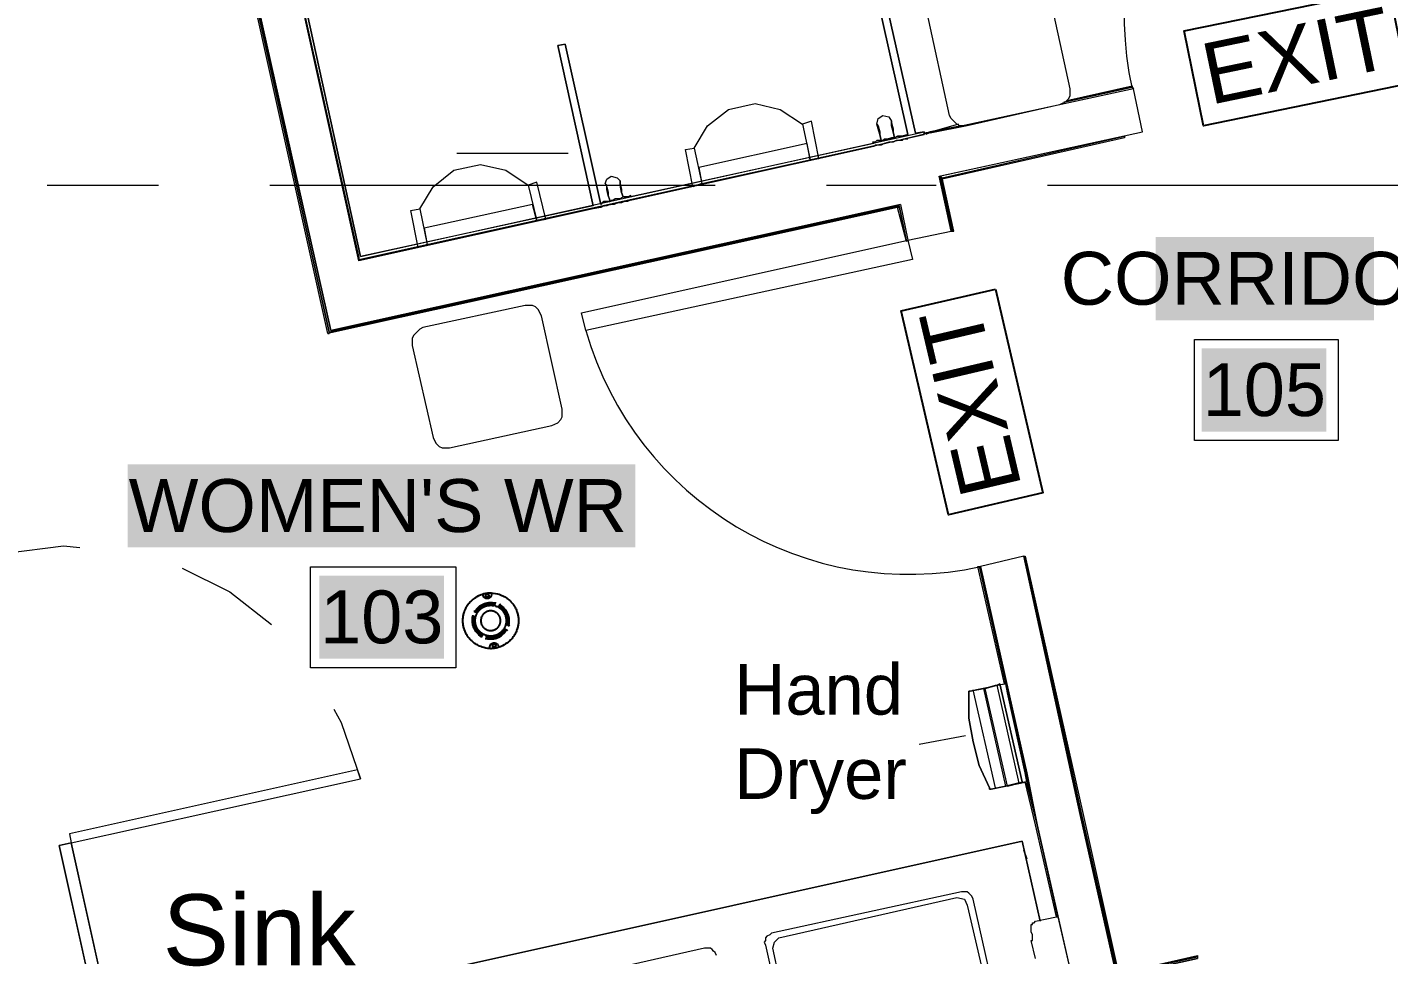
# Model space of a CAD drawing. Header units: inches. Extents: x 0.9 to 36.3, y 0.7 to 23.3.
# Drawn here: x 24.41 to 25.939, y 11.575 to 12.617 of the extents above; entities that cross this region are included whole.
import ezdxf

# ---------------------------------------------------------------- set-up
doc = ezdxf.new("R2010")
doc.units = ezdxf.units.IN
doc.linetypes.add('ACAD_ISO02W100', pattern=[15, 12, -3])
doc.linetypes.add('CENTER', pattern=[50.8, 31.75, -6.35, 6.35, -6.35])
for name, color, linetype, lineweight, true_color in [('Blocks', 7, 'Continuous', 5, 0x9a9c7f), ('Boarder for name', 7, 'Continuous', 5, 0x777777), ('Doors', 7, 'Continuous', 5, 0xf2db9c), ('PDF_Geometry', 7, 'Continuous', 9, 0x777777)]:
    doc.layers.add(name, color=color, linetype=linetype, lineweight=lineweight, true_color=true_color)
for name, color, linetype in [('EXIT', 10, 'Continuous'), ('PDF_Text', 7, 'Continuous'), ('Smoke Detector', 40, 'Continuous')]:
    doc.layers.add(name, color=color, linetype=linetype)
doc.layers.add('PDF_Solid Fills', color=7, linetype='Continuous', true_color=0xffffff)
doc.styles.add('PDF Arial', font='arial.ttf')
doc.styles.get("Standard").update_dxf_attribs({"font": 'arial.ttf'})

msp = doc.modelspace()

# ---------------------------------------------------------------- linework, layer by layer
at = {"layer": 'Blocks', "linetype": 'CENTER', "ltscale": 0.01}
msp.add_line((25.4116, 11.8118), (25.4634, 11.8214), dxfattribs=at)
at = {"layer": 'Blocks', "linetype": 'ByBlock'}
for points in [[(25.5556, 12.6628), (25.5806, 12.5478), (25.5806, 12.5445), (25.5806, 12.5395), (25.579, 12.5362), (25.5756, 12.5328), (25.5723, 12.5312), (25.569, 12.5295), (25.4656, 12.5062), (25.4606, 12.5062), (25.4573, 12.5062), (25.454, 12.5078), (25.4506, 12.5112), (25.4473, 12.5145), (25.4456, 12.5178), (25.4206, 12.6328)], [(25.159, 12.4812), (25.174, 12.5062), (25.1973, 12.5245), (25.2273, 12.5312), (25.2556, 12.5245), (25.2806, 12.5078)], [(24.8507, 12.4128), (24.8657, 12.4378), (24.889, 12.4562), (24.919, 12.4628), (24.9473, 12.4562), (24.9723, 12.4395)], [(25.4973, 11.7629), (25.4723, 11.8729)], [(25.509, 11.7645), (25.484, 11.8745)], [(25.5106, 11.7645), (25.4856, 11.8745)], [(25.5084, 11.8794), (25.5106, 11.8695), (25.509, 11.8795), (25.5323, 11.7695), (25.5223, 11.7679), (25.509, 11.7645), (25.4923, 11.7612), (25.5323, 11.7695), (25.5306, 11.7795)], [(25.524, 11.7679), (25.499, 11.8779)], [(25.504, 11.4962), (25.4723, 11.6379), (25.4706, 11.6412), (25.469, 11.6429), (25.4673, 11.6445), (25.4656, 11.6462), (25.4623, 11.6462), (25.459, 11.6462), (25.2456, 11.5995), (25.244, 11.5979), (25.2406, 11.5962), (25.239, 11.5945), (25.239, 11.5912), (25.2373, 11.5895), (25.239, 11.5862), (25.2706, 11.4445)], [(25.184, 11.5745), (25.1823, 11.5779), (25.1806, 11.5795), (25.179, 11.5812), (25.1773, 11.5829), (25.174, 11.5829), (25.1706, 11.5829), (24.9573, 11.5345)]]:
    msp.add_lwpolyline(points, dxfattribs=at)
for points in [[(25.299, 12.4695), (25.2906, 12.5112), (25.2806, 12.5078), (25.289, 12.4678)], [(25.1573, 12.4378), (25.149, 12.4795), (25.159, 12.4812), (25.1673, 12.4412)], [(25.289, 12.4678), (25.2856, 12.4862), (25.164, 12.4595), (25.1673, 12.4412)], [(24.9823, 12.3995), (24.9773, 12.4178), (24.8557, 12.3912), (24.859, 12.3728)], [(24.849, 12.3695), (24.8407, 12.4112), (24.8507, 12.4128), (24.859, 12.3728)], [(24.999, 12.1695), (25.0023, 12.1712), (25.0056, 12.1728), (25.009, 12.1762), (25.0106, 12.1795), (25.0106, 12.1845), (25.0106, 12.1878), (24.9873, 12.2928), (24.9856, 12.2962), (24.984, 12.2995), (24.9807, 12.3028), (24.9773, 12.3045), (24.9723, 12.3045), (24.969, 12.3045), (24.854, 12.2795), (24.8507, 12.2778), (24.8473, 12.2745), (24.844, 12.2712), (24.8423, 12.2678), (24.8423, 12.2645), (24.8423, 12.2595), (24.8657, 12.1562), (24.8673, 12.1528), (24.869, 12.1495), (24.8723, 12.1462), (24.8757, 12.1445), (24.8807, 12.1445), (24.884, 12.1445)], [(25.469, 11.8712), (25.4673, 11.8712), (25.4673, 11.8695), (25.4673, 11.8412), (25.4723, 11.8145), (25.479, 11.7879), (25.4906, 11.7629), (25.4906, 11.7612), (25.4923, 11.7612), (25.4906, 11.7612), (25.4906, 11.7629), (25.479, 11.7879), (25.4723, 11.8145), (25.4673, 11.8412), (25.4673, 11.8695), (25.4673, 11.8712)], [(25.484, 11.8745), (25.4973, 11.8779), (25.509, 11.8795), (25.469, 11.8712)], [(25.499, 11.8779), (25.4856, 11.8745), (25.499, 11.8779), (25.5023, 11.8795)], [(25.5023, 11.8795), (25.5273, 11.7695)], [(25.524, 11.7679), (25.5273, 11.7695), (25.524, 11.7679), (25.5106, 11.7645)], [(25.4956, 11.5012), (25.494, 11.4929), (25.4873, 11.4879), (25.289, 11.4445), (25.2806, 11.4462), (25.2756, 11.4512), (25.2473, 11.5829), (25.249, 11.5895), (25.254, 11.5945), (25.454, 11.6395), (25.4623, 11.6379), (25.4656, 11.6312)]]:
    msp.add_lwpolyline(points, close=True, dxfattribs=at)
at = {"layer": 'Boarder for name', "linetype": 'ByBlock'}
for points in [[(25.7206, 12.2662), (25.8823, 12.2662), (25.8823, 12.1528), (25.7206, 12.1528)], [(24.7278, 12.011), (24.8911, 12.011), (24.8911, 11.8977), (24.7278, 11.8977)]]:
    msp.add_lwpolyline(points, close=True, dxfattribs=at)
at = {"layer": 'Doors', "linetype": 'ByBlock'}
msp.add_lwpolyline([(25.404, 12.3562), (25.0373, 12.2762), (25.0323, 12.2962), (25.399, 12.3778)], close=True, dxfattribs=at)
for points in [[(24.3857, 12.0262), (24.4507, 12.0345), (24.469, 12.0328)], [(24.584, 12.0095), (24.6373, 11.9828), (24.684, 11.9462)], [(24.754, 11.8512), (24.7623, 11.8362), (24.784, 11.7729), (24.7807, 11.7829), (24.4573, 11.7112), (24.459, 11.7012), (24.784, 11.7729)]]:
    msp.add_lwpolyline(points, dxfattribs=at)
for centre, start, end in [((26.0191, 12.6284), 105.9277, 192.335), ((25.4, 12.3797), 195.9277, 282.335)]:
    msp.add_arc(centre, 0.3772, start, end, dxfattribs=at)
at = {"layer": 'EXIT', "linetype": 'ByBlock', "ltscale": 0.001}
for points in [[(25.9609, 12.5534), (25.7309, 12.5062), (25.7092, 12.6127), (25.9392, 12.6599)], [(25.4971, 12.3227), (25.5503, 12.094), (25.4445, 12.0695), (25.3912, 12.2982)]]:
    msp.add_lwpolyline(points, close=True, dxfattribs=at)
at = {"layer": 'PDF_Geometry', "linetype": 'ByBlock'}
for points in [[(24.5173, 13.3178), (24.7507, 12.2762), (24.7973, 12.2862), (25.3906, 12.4178), (25.399, 12.3778), (25.4473, 12.3878), (25.434, 12.4495), (25.6623, 12.4995), (25.6523, 12.5478), (25.4223, 12.4978), (25.374, 12.4862), (24.7823, 12.3545), (24.4307, 13.9394), (24.4623, 13.9478), (24.4423, 14.0378), (24.3507, 14.0178), (24.3707, 13.9261), (24.3823, 13.9294), (24.3823, 13.9278)], [(24.584, 13.4445), (24.5423, 13.4361), (24.7007, 12.7245), (24.7823, 12.3578), (24.7823, 12.3562), (25.4173, 12.4962), (25.4173, 12.4995), (25.4173, 12.4978)], [(25.389, 12.4162), (24.749, 12.2745), (24.749, 12.2728), (24.7473, 12.2728), (24.5157, 13.3178), (24.4557, 13.3045), (24.5273, 13.3211), (24.5257, 13.3328), (24.4523, 13.3178), (24.4557, 13.3045), (24.4523, 13.3178), (24.5007, 13.3278), (24.5007, 13.3295), (24.509, 13.3311), (24.5073, 13.3445), (24.509, 13.3445), (24.5107, 13.3311), (24.524, 13.3345)], [(25.3906, 12.4178), (24.7507, 12.2762), (24.5173, 13.3178), (24.749, 12.2745), (24.5173, 13.3178)], [(24.704, 12.7245), (24.784, 12.3595), (24.704, 12.7245), (24.7007, 12.7245)], [(25.5773, 12.5345), (25.6506, 12.5512), (25.6506, 12.5495), (25.6523, 12.5478), (25.569, 12.5295)], [(25.364, 12.5078), (25.3656, 12.5145), (25.3706, 12.5178), (25.3773, 12.5162), (25.3806, 12.5112), (25.3806, 12.5095), (25.3823, 12.5028), (25.3823, 12.4995), (25.384, 12.4928), (25.3823, 12.4995), (25.3806, 12.5062), (25.3806, 12.5112)], [(25.0456, 12.4162), (24.784, 12.3595), (25.4173, 12.4995), (25.4073, 12.4978)], [(25.399, 12.4962), (25.3923, 12.4945)], [(25.3923, 12.4945), (25.3923, 12.4945)], [(25.3923, 12.4945), (25.3923, 12.4945)], [(25.399, 12.4928), (25.4073, 12.4945)], [(25.399, 12.4928), (25.399, 12.4928)], [(25.4073, 12.4945), (25.4073, 12.4945)], [(25.4556, 12.5078), (25.4256, 12.4995), (25.4173, 12.4978), (25.424, 12.4995), (25.459, 12.5062), (25.424, 12.4995)], [(25.4656, 12.5062), (25.424, 12.4978), (25.424, 12.4995), (25.419, 12.4978)], [(25.4223, 12.4978), (25.419, 12.4962)], [(25.4473, 12.3878), (25.449, 12.3878), (25.4506, 12.3878), (25.4373, 12.4478), (25.6423, 12.4945), (25.6423, 12.4928), (25.4373, 12.4462), (25.4373, 12.4478), (25.6423, 12.4945), (25.4356, 12.4495), (25.4373, 12.4478)], [(25.399, 12.4912), (25.394, 12.4912), (25.3923, 12.4895), (25.389, 12.4895), (25.3856, 12.4895), (25.3823, 12.4878), (25.3773, 12.4878), (25.3723, 12.4862), (25.369, 12.4845), (25.3656, 12.4845), (25.3623, 12.4845), (25.3606, 12.4828), (25.089, 12.4228), (25.0873, 12.4228), (25.084, 12.4212), (25.0806, 12.4212), (25.0773, 12.4195), (25.0723, 12.4195), (25.069, 12.4178), (25.064, 12.4178), (25.0606, 12.4162), (25.059, 12.4162), (25.0573, 12.4162), (25.054, 12.4145), (25.0456, 12.4128), (24.7823, 12.3545)], [(25.3606, 12.4862), (25.0873, 12.4262)], [(25.3673, 12.4895), (25.364, 12.4895), (25.3623, 12.4878), (25.3606, 12.4878), (25.359, 12.4878), (25.3606, 12.4878), (25.3623, 12.4878), (25.364, 12.4895), (25.3673, 12.4895), (25.369, 12.4895)], [(25.394, 12.4912), (25.394, 12.4912)], [(25.394, 12.4912), (25.394, 12.4912)], [(24.8923, 12.4753), (25.0173, 12.4753)], [(25.059, 12.4412), (25.0606, 12.4462), (25.0656, 12.4495), (25.0723, 12.4478), (25.0756, 12.4445), (25.0756, 12.4412), (25.0773, 12.4345), (25.0773, 12.4312), (25.079, 12.4262), (25.0773, 12.4312), (25.0756, 12.4395), (25.0756, 12.4428), (25.0756, 12.4445)], [(25.4356, 12.4495), (25.449, 12.3878), (25.4356, 12.4495)], [(24.4323, 12.4395), (24.5573, 12.4395)], [(24.6823, 12.4395), (25.1823, 12.4395)], [(25.3073, 12.4395), (25.4306, 12.4395)], [(25.5556, 12.4395), (26.0556, 12.4395)], [(25.0556, 12.4195), (25.054, 12.4178)], [(25.064, 12.4212), (25.059, 12.4212), (25.0573, 12.4212), (25.0556, 12.4195), (25.0573, 12.4212), (25.059, 12.4212), (25.064, 12.4212), (25.064, 12.4228), (25.064, 12.4212), (25.059, 12.4212), (25.0573, 12.4212), (25.0556, 12.4195), (25.0573, 12.4212), (25.059, 12.4212), (25.064, 12.4212), (25.0673, 12.4228), (25.0706, 12.4245), (25.074, 12.4245), (25.0756, 12.4245), (25.0773, 12.4245)], [(25.0556, 12.4195), (25.0556, 12.4195)], [(25.0556, 12.4195), (25.0556, 12.4195)], [(25.0656, 12.4228), (25.0673, 12.4228), (25.069, 12.4228), (25.0706, 12.4245), (25.0756, 12.4245), (25.079, 12.4262), (25.084, 12.4262), (25.0856, 12.4262), (25.0873, 12.4278), (25.0856, 12.4262), (25.084, 12.4262), (25.079, 12.4262)], [(25.399, 12.3778), (25.3973, 12.3762), (25.3873, 12.4145), (25.389, 12.4145), (25.389, 12.4162), (25.3973, 12.3762)], [(25.389, 12.4162), (25.3973, 12.3762), (25.389, 12.4162)], [(25.3973, 12.3762), (25.3973, 12.3762)], [(25.6506, 11.4745), (25.5923, 11.7329), (25.529, 12.0228), (25.5306, 12.0228), (25.594, 11.7329), (25.5306, 12.0228), (25.5956, 11.7329), (25.6356, 11.5545), (25.724, 11.5745), (25.724, 11.5729), (25.724, 11.5712), (25.634, 11.5512), (25.724, 11.5712)], [(25.5306, 12.0228), (25.5306, 12.0228)], [(25.5073, 11.8795), (25.4773, 12.0112), (25.479, 12.0112), (25.5084, 11.8795)], [(25.479, 12.0112), (25.4806, 12.0112), (25.5123, 11.8695), (25.5323, 11.7795), (25.544, 11.7212), (25.5306, 11.7795), (25.5323, 11.7795), (25.5306, 11.7795), (25.5323, 11.7795), (25.5306, 11.7795), (25.5106, 11.8695)], [(25.5656, 11.6179), (25.5423, 11.7212), (25.5306, 11.7695)], [(25.5606, 11.6479), (25.544, 11.7212), (25.5673, 11.6179), (25.544, 11.7212), (25.5323, 11.7679)], [(25.6323, 11.5529), (25.724, 11.5729), (25.634, 11.5529), (25.594, 11.7329), (25.6523, 11.4745), (25.634, 11.5512)], [(24.284, 11.2529), (24.5323, 11.3079), (24.284, 11.2529), (24.5323, 11.3095), (24.4457, 11.6979), (24.459, 11.7012), (24.5457, 11.3112), (24.589, 11.3195), (24.5457, 11.3112), (24.589, 11.3212)], [(24.564, 11.2295), (24.459, 11.7012), (24.4457, 11.6979), (24.5507, 11.2262), (24.564, 11.2295), (24.5507, 11.2262)], [(25.5323, 11.6829), (25.529, 11.6929), (25.5323, 11.6829)], [(25.5423, 11.5712), (25.5373, 11.5912), (25.539, 11.5912), (25.539, 11.5945), (25.539, 11.5979), (25.5373, 11.6012), (25.5373, 11.6062), (25.5373, 11.6079), (25.5373, 11.6095), (25.539, 11.6095), (25.539, 11.6112), (25.5406, 11.6112), (25.5423, 11.6129), (25.5656, 11.6179), (25.5673, 11.6179), (25.5806, 11.5595)]]:
    msp.add_lwpolyline(points, dxfattribs=at)
for points in [[(25.4073, 12.4978), (25.3673, 12.6762), (25.359, 12.6745), (25.399, 12.4962), (25.359, 12.6745), (25.3673, 12.6762)], [(25.054, 12.4178), (25.014, 12.5978), (25.0056, 12.5962), (25.0456, 12.4162), (25.0056, 12.5962), (25.014, 12.5978)], [(25.574, 12.5328), (25.6506, 12.5495)], [(25.369, 12.4895), (25.3673, 12.4962), (25.3656, 12.5028), (25.364, 12.5078), (25.3656, 12.5062), (25.3673, 12.4995), (25.3673, 12.4962)], [(25.384, 12.4928), (25.3873, 12.4945), (25.3906, 12.4945), (25.3923, 12.4945), (25.3906, 12.4945), (25.3873, 12.4945)], [(25.3606, 12.4862), (25.359, 12.4878)], [(24.9923, 12.4012), (24.9823, 12.4428), (24.9723, 12.4395), (24.9823, 12.3995)], [(25.064, 12.4228), (25.0623, 12.4278), (25.0606, 12.4345), (25.0606, 12.4395), (25.059, 12.4412), (25.0606, 12.4378), (25.0623, 12.4312), (25.0623, 12.4278)], [(25.079, 12.4262), (25.084, 12.4262), (25.0856, 12.4262), (25.0873, 12.4278), (25.0856, 12.4262), (25.084, 12.4262)], [(25.0873, 12.4278), (25.089, 12.4262)], [(24.7473, 12.2728), (24.749, 12.2728), (24.749, 12.2745), (25.389, 12.4162), (25.389, 12.4145), (25.3873, 12.4145)], [(25.5923, 11.7329), (25.529, 12.0228), (25.4806, 12.0112), (25.544, 11.7212), (25.604, 11.4579), (25.6523, 11.4679)], [(25.5106, 11.8695), (25.5123, 11.8695), (25.5106, 11.8695), (25.5123, 11.8695)], [(24.589, 11.3195), (24.5523, 11.4862), (25.5273, 11.7029), (24.5523, 11.4862)], [(25.5273, 11.7029), (25.5473, 11.6129)]]:
    msp.add_lwpolyline(points, close=True, dxfattribs=at)
msp.add_lwpolyline([(25.384, 12.4928), (25.3873, 12.4945), (25.3906, 12.4945), (25.3923, 12.4945), (25.3906, 12.4945), (25.3873, 12.4945), (25.384, 12.4928), (25.3806, 12.4928), (25.3756, 12.4912), (25.374, 12.4912), (25.3723, 12.4912), (25.3706, 12.4895), (25.369, 12.4895, 0.010637), (25.3756, 12.4912), (25.379, 12.4912), (25.3806, 12.4928), (25.3823, 12.4928)], format="xyb", dxfattribs=at)
at = {"layer": 'PDF_Solid Fills', "linetype": 'ByBlock', "transparency": 33554559}
for points in [[(25.6773, 12.2878), (25.9223, 12.2878), (25.6773, 12.3812), (25.9223, 12.3812)], [(25.729, 12.1628), (25.8689, 12.1628), (25.729, 12.2562), (25.8689, 12.2562)], [(24.5228, 12.0327), (25.0928, 12.0327), (24.5228, 12.126), (25.0928, 12.126)], [(24.7378, 11.9077), (24.8778, 11.9077), (24.7378, 12.001), (24.8778, 12.001)]]:
    msp.add_solid(points, dxfattribs=at)
at = {"layer": 'Smoke Detector', "linetype": 'ByBlock'}
for points in [[(24.9302, 11.9191), (24.9273, 11.9194), (24.9249, 11.9198), (24.9228, 11.9203), (24.9209, 11.9208), (24.9193, 11.9214), (24.9178, 11.922), (24.9165, 11.9226), (24.9154, 11.9232), (24.9143, 11.9238), (24.9133, 11.9244), (24.9123, 11.925), (24.9114, 11.9257), (24.9106, 11.9263), (24.9098, 11.927), (24.909, 11.9277), (24.9083, 11.9284), (24.9076, 11.9291), (24.9069, 11.9299), (24.9062, 11.9307), (24.9056, 11.9315), (24.905, 11.9323), (24.9044, 11.9331), (24.9038, 11.934), (24.9033, 11.9348), (24.9028, 11.9357), (24.9023, 11.9366), (24.9019, 11.9376), (24.9015, 11.9385), (24.9011, 11.9395), (24.9008, 11.9404), (24.9005, 11.9414), (24.9002, 11.9424), (24.8999, 11.9434), (24.8997, 11.9444), (24.8995, 11.9454), (24.8994, 11.9464), (24.8993, 11.9474), (24.8992, 11.9484), (24.8991, 11.9494), (24.8991, 11.9504), (24.8991, 11.9515), (24.8992, 11.9525), (24.8993, 11.9535), (24.8994, 11.9545), (24.8995, 11.9555), (24.8997, 11.9565), (24.8999, 11.9575), (24.9002, 11.9585), (24.9005, 11.9595), (24.9008, 11.9605), (24.9011, 11.9614), (24.9015, 11.9624), (24.9019, 11.9633), (24.9023, 11.9642), (24.9028, 11.9652), (24.9033, 11.9661), (24.9038, 11.9669), (24.9044, 11.9678), (24.905, 11.9686), (24.9056, 11.9695), (24.9063, 11.9703), (24.9071, 11.9712), (24.9079, 11.9721), (24.9088, 11.9729), (24.9098, 11.9738), (24.9109, 11.9747), (24.9121, 11.9757), (24.9136, 11.9766), (24.9153, 11.9776), (24.9172, 11.9786), (24.9195, 11.9797), (24.9222, 11.9808)], [(24.9303, 11.9819), (24.9332, 11.9815), (24.9357, 11.9811), (24.9379, 11.9806), (24.9398, 11.9801), (24.9414, 11.9795), (24.9428, 11.9789), (24.9441, 11.9783), (24.9453, 11.9777), (24.9464, 11.9771), (24.9474, 11.9765), (24.9484, 11.9759), (24.9492, 11.9752), (24.9501, 11.9746), (24.9509, 11.9739), (24.9517, 11.9732), (24.9524, 11.9725), (24.9531, 11.9718), (24.9538, 11.971), (24.9545, 11.9702), (24.9551, 11.9694), (24.9557, 11.9686), (24.9563, 11.9678), (24.9568, 11.9669), (24.9574, 11.9661), (24.9579, 11.9652), (24.9583, 11.9642), (24.9588, 11.9633), (24.9592, 11.9624), (24.9595, 11.9614), (24.9599, 11.9605), (24.9602, 11.9595), (24.9605, 11.9585), (24.9607, 11.9575), (24.9609, 11.9565), (24.9611, 11.9555), (24.9613, 11.9545), (24.9614, 11.9535), (24.9615, 11.9525), (24.9615, 11.9515), (24.9615, 11.9504), (24.9615, 11.9494), (24.9615, 11.9484), (24.9614, 11.9474), (24.9613, 11.9464), (24.9611, 11.9454), (24.9609, 11.9444), (24.9607, 11.9434), (24.9605, 11.9424), (24.9602, 11.9414), (24.9599, 11.9404), (24.9595, 11.9395), (24.9592, 11.9385), (24.9588, 11.9376), (24.9583, 11.9366), (24.9579, 11.9357), (24.9574, 11.9348), (24.9568, 11.934), (24.9563, 11.9331), (24.9557, 11.9322), (24.955, 11.9314), (24.9543, 11.9305), (24.9536, 11.9297), (24.9527, 11.9288), (24.9519, 11.928), (24.9509, 11.9271), (24.9498, 11.9262), (24.9486, 11.9252), (24.9471, 11.9243), (24.9455, 11.9233), (24.9435, 11.9223), (24.9412, 11.9213), (24.9386, 11.9202)], [(24.9115, 11.9613), (24.9118, 11.9611), (24.912, 11.961), (24.9122, 11.9609), (24.9123, 11.9608), (24.9125, 11.9607), (24.9127, 11.9606), (24.9129, 11.9605), (24.9132, 11.9604)], [(24.9123, 11.9608), (24.9135, 11.9623), (24.9146, 11.9636), (24.9156, 11.9647), (24.9165, 11.9656), (24.9174, 11.9663), (24.9182, 11.967), (24.919, 11.9675), (24.9197, 11.968), (24.9204, 11.9684), (24.9211, 11.9688), (24.9218, 11.9691), (24.9225, 11.9694), (24.9232, 11.9697), (24.9239, 11.9699), (24.9247, 11.9701), (24.9255, 11.9703), (24.9263, 11.9705), (24.9272, 11.9707), (24.9282, 11.9708), (24.9294, 11.9709), (24.9307, 11.9709), (24.9321, 11.9709), (24.9338, 11.9707), (24.9357, 11.9705)], [(24.9391, 11.9657), (24.9404, 11.9647), (24.9415, 11.9638), (24.9424, 11.9629), (24.9431, 11.9621), (24.9438, 11.9614), (24.9443, 11.9607), (24.9448, 11.9601), (24.9452, 11.9594), (24.9455, 11.9588), (24.9458, 11.9583), (24.9461, 11.9577), (24.9464, 11.9571), (24.9466, 11.9566), (24.9468, 11.956), (24.947, 11.9555), (24.9471, 11.9549), (24.9473, 11.9544), (24.9474, 11.9538), (24.9475, 11.9533), (24.9476, 11.9527), (24.9476, 11.9522), (24.9477, 11.9516), (24.9477, 11.951), (24.9477, 11.9504), (24.9477, 11.9499), (24.9477, 11.9493), (24.9476, 11.9487), (24.9476, 11.9482), (24.9475, 11.9476), (24.9474, 11.9471), (24.9473, 11.9465), (24.9471, 11.9459), (24.947, 11.9454), (24.9468, 11.9449), (24.9466, 11.9443), (24.9464, 11.9438), (24.9462, 11.9433), (24.9459, 11.9428), (24.9457, 11.9423), (24.9454, 11.9418), (24.9451, 11.9413), (24.9448, 11.9408), (24.9445, 11.9403), (24.9441, 11.9399), (24.9438, 11.9394), (24.9434, 11.939), (24.943, 11.9386), (24.9426, 11.9382), (24.9422, 11.9378), (24.9418, 11.9374), (24.9414, 11.937), (24.9409, 11.9367), (24.9405, 11.9363), (24.94, 11.936), (24.9395, 11.9357), (24.939, 11.9354), (24.9385, 11.9351), (24.938, 11.9349), (24.9375, 11.9346), (24.937, 11.9344), (24.9365, 11.9342), (24.9359, 11.934), (24.9354, 11.9338), (24.9348, 11.9337), (24.9343, 11.9335), (24.9337, 11.9334), (24.9332, 11.9333), (24.9326, 11.9332), (24.932, 11.9331), (24.9315, 11.9331), (24.9309, 11.9331), (24.9303, 11.9331), (24.9298, 11.9331), (24.9292, 11.9331), (24.9286, 11.9331), (24.9281, 11.9332), (24.9275, 11.9333), (24.9269, 11.9334), (24.9264, 11.9335), (24.9258, 11.9337), (24.9253, 11.9338), (24.9247, 11.934), (24.9242, 11.9342), (24.9237, 11.9344), (24.9232, 11.9346), (24.9226, 11.9349), (24.9221, 11.9351), (24.9216, 11.9354), (24.9212, 11.9357), (24.9207, 11.936), (24.9202, 11.9363), (24.9197, 11.9367), (24.9193, 11.937), (24.9189, 11.9374), (24.9184, 11.9378), (24.918, 11.9382), (24.9176, 11.9386), (24.9173, 11.939), (24.9169, 11.9394), (24.9165, 11.9399), (24.9162, 11.9403), (24.9159, 11.9408), (24.9156, 11.9413), (24.9153, 11.9418), (24.915, 11.9423), (24.9147, 11.9428), (24.9145, 11.9433), (24.9143, 11.9438), (24.9141, 11.9443), (24.9139, 11.9449), (24.9137, 11.9454), (24.9135, 11.9459), (24.9134, 11.9465), (24.9133, 11.9471), (24.9132, 11.9476), (24.9131, 11.9482), (24.913, 11.9487), (24.913, 11.9493), (24.913, 11.9499), (24.9129, 11.9504), (24.913, 11.951), (24.913, 11.9516), (24.913, 11.9522), (24.9131, 11.9527), (24.9132, 11.9533), (24.9133, 11.9538), (24.9134, 11.9544), (24.9135, 11.9549), (24.9137, 11.9555), (24.9139, 11.956), (24.9141, 11.9566), (24.9143, 11.9571), (24.9145, 11.9576), (24.9147, 11.9581), (24.915, 11.9586), (24.9153, 11.9591), (24.9156, 11.9596), (24.9159, 11.9601), (24.9162, 11.9606), (24.9165, 11.961), (24.9169, 11.9615), (24.9173, 11.9619), (24.9176, 11.9623), (24.918, 11.9627), (24.9184, 11.9631), (24.9189, 11.9635), (24.9193, 11.9639), (24.9197, 11.9642), (24.9202, 11.9646), (24.9207, 11.9649), (24.9212, 11.9652), (24.9216, 11.9655), (24.9221, 11.9658), (24.9226, 11.966), (24.9232, 11.9663), (24.9237, 11.9665), (24.9242, 11.9667), (24.9247, 11.9669), (24.9253, 11.9671), (24.9258, 11.9672), (24.9264, 11.9674), (24.9269, 11.9675), (24.9275, 11.9676), (24.9281, 11.9677), (24.9287, 11.9677), (24.9294, 11.9678), (24.93, 11.9678), (24.9307, 11.9678), (24.9314, 11.9678), (24.9322, 11.9677), (24.9329, 11.9677), (24.9335, 11.9677), (24.9341, 11.9677), (24.9346, 11.9679), (24.9349, 11.968), (24.9351, 11.9683)], [(24.9151, 11.9592), (24.9148, 11.9594), (24.9146, 11.9596), (24.9143, 11.9597), (24.9141, 11.9599), (24.914, 11.9601), (24.9139, 11.9603), (24.9139, 11.9606), (24.914, 11.9609), (24.9141, 11.9612), (24.9143, 11.9616), (24.9146, 11.962), (24.9149, 11.9624), (24.9152, 11.9629), (24.9156, 11.9634), (24.916, 11.9638), (24.9165, 11.9643), (24.9169, 11.9647), (24.9174, 11.9652), (24.9179, 11.9656), (24.9184, 11.966), (24.9189, 11.9664), (24.9195, 11.9667), (24.92, 11.9671), (24.9205, 11.9674), (24.9211, 11.9677), (24.9217, 11.968), (24.9222, 11.9683), (24.9228, 11.9685), (24.9234, 11.9688), (24.924, 11.969), (24.9246, 11.9692), (24.9253, 11.9694), (24.9259, 11.9695), (24.9265, 11.9697), (24.9271, 11.9698), (24.9278, 11.9699), (24.9284, 11.9699), (24.9291, 11.97), (24.9297, 11.97), (24.9303, 11.97), (24.931, 11.97), (24.9316, 11.97), (24.9322, 11.97), (24.9328, 11.9699), (24.9333, 11.9699), (24.9338, 11.9699), (24.9343, 11.9699), (24.9347, 11.9699), (24.935, 11.97), (24.9352, 11.9701), (24.9354, 11.9702), (24.9356, 11.9704), (24.9357, 11.9706), (24.9358, 11.9708), (24.9359, 11.9711), (24.9359, 11.9714)], [(24.9143, 11.9597), (24.9154, 11.961), (24.9163, 11.9622), (24.9172, 11.9631), (24.918, 11.9639), (24.9188, 11.9646), (24.9195, 11.9652), (24.9202, 11.9656), (24.9209, 11.9661), (24.9215, 11.9664), (24.9221, 11.9668), (24.9227, 11.9671), (24.9233, 11.9673), (24.9239, 11.9676), (24.9244, 11.9678), (24.925, 11.968), (24.9256, 11.9681), (24.9262, 11.9683), (24.9268, 11.9684), (24.9274, 11.9685), (24.928, 11.9686), (24.9286, 11.9687), (24.9293, 11.9687), (24.93, 11.9687), (24.9307, 11.9687), (24.9315, 11.9687), (24.9323, 11.9686), (24.933, 11.9686), (24.9337, 11.9687), (24.9343, 11.9687), (24.9349, 11.9689), (24.9352, 11.9692), (24.9355, 11.9696)], [(24.9349, 11.9674), (24.9363, 11.9669), (24.9374, 11.9665), (24.9382, 11.9663), (24.9387, 11.9661), (24.9391, 11.9661), (24.9393, 11.9662), (24.9395, 11.9663), (24.9396, 11.9665), (24.9397, 11.9666), (24.9397, 11.9668), (24.9398, 11.9669), (24.9399, 11.967), (24.94, 11.9672), (24.9401, 11.9673), (24.9402, 11.9675), (24.9403, 11.9676), (24.9403, 11.9678), (24.9404, 11.9679), (24.9405, 11.9681), (24.9406, 11.9683), (24.9407, 11.9685), (24.9409, 11.9687), (24.941, 11.969), (24.9412, 11.9692)], [(24.9396, 11.9665), (24.9409, 11.9654), (24.9421, 11.9645), (24.943, 11.9636), (24.9438, 11.9627), (24.9445, 11.962), (24.945, 11.9613), (24.9455, 11.9606), (24.9459, 11.9599), (24.9463, 11.9593), (24.9466, 11.9587), (24.947, 11.9581), (24.9472, 11.9574), (24.9475, 11.9568), (24.9477, 11.9562), (24.9479, 11.9555), (24.9481, 11.9548), (24.9482, 11.954), (24.9484, 11.9532), (24.9485, 11.9523), (24.9486, 11.9513), (24.9486, 11.9501), (24.9485, 11.9488), (24.9484, 11.9473), (24.9482, 11.9457)], [(24.9402, 11.9676), (24.9417, 11.9665), (24.9429, 11.9654), (24.9439, 11.9645), (24.9448, 11.9636), (24.9455, 11.9628), (24.9461, 11.962), (24.9466, 11.9613), (24.947, 11.9606), (24.9474, 11.9599), (24.9478, 11.9593), (24.9481, 11.9586), (24.9484, 11.958), (24.9486, 11.9574), (24.9489, 11.9567), (24.9491, 11.9561), (24.9492, 11.9555), (24.9494, 11.9549), (24.9495, 11.9543), (24.9497, 11.9536), (24.9497, 11.953), (24.9498, 11.9524), (24.9499, 11.9517), (24.9499, 11.9511), (24.9499, 11.9504), (24.9499, 11.9498), (24.9499, 11.9492), (24.9498, 11.9486), (24.9498, 11.948), (24.9497, 11.9475), (24.9495, 11.947), (24.9494, 11.9466), (24.9493, 11.9463), (24.9491, 11.946), (24.9489, 11.9458), (24.9487, 11.9457), (24.9485, 11.9457), (24.9482, 11.9457), (24.9479, 11.9457), (24.9476, 11.9458), (24.9473, 11.9459)], [(24.9407, 11.9684), (24.9422, 11.9673), (24.9435, 11.9662), (24.9446, 11.9652), (24.9455, 11.9642), (24.9462, 11.9634), (24.9468, 11.9626), (24.9474, 11.9618), (24.9478, 11.9611), (24.9483, 11.9604), (24.9486, 11.9597), (24.949, 11.959), (24.9493, 11.9583), (24.9496, 11.9576), (24.9498, 11.9569), (24.95, 11.9561), (24.9502, 11.9553), (24.9504, 11.9545), (24.9506, 11.9536), (24.9507, 11.9525), (24.9508, 11.9514), (24.9508, 11.9501), (24.9507, 11.9486), (24.9506, 11.947), (24.9504, 11.9451)], [(24.9094, 11.9561), (24.9097, 11.956), (24.91, 11.9559), (24.9102, 11.9558), (24.9105, 11.9558), (24.9107, 11.9557), (24.9109, 11.9557), (24.9111, 11.9556), (24.9113, 11.9556), (24.9115, 11.9555), (24.9117, 11.9554), (24.9119, 11.9554), (24.9122, 11.9553), (24.9124, 11.9552), (24.9127, 11.9552), (24.913, 11.9551), (24.9133, 11.955)], [(24.9199, 11.9325), (24.9184, 11.9336), (24.9172, 11.9347), (24.9161, 11.9357), (24.9152, 11.9367), (24.9145, 11.9375), (24.9138, 11.9383), (24.9133, 11.9391), (24.9128, 11.9398), (24.9124, 11.9405), (24.912, 11.9412), (24.9117, 11.9419), (24.9114, 11.9426), (24.9111, 11.9433), (24.9109, 11.944), (24.9106, 11.9448), (24.9104, 11.9456), (24.9102, 11.9464), (24.9101, 11.9473), (24.91, 11.9484), (24.9099, 11.9495), (24.9099, 11.9508), (24.9099, 11.9523), (24.91, 11.9539), (24.9103, 11.9558)], [(24.9204, 11.9333), (24.919, 11.9344), (24.9178, 11.9355), (24.9168, 11.9364), (24.9159, 11.9373), (24.9152, 11.9381), (24.9146, 11.9389), (24.9141, 11.9396), (24.9136, 11.9403), (24.9132, 11.941), (24.9129, 11.9416), (24.9126, 11.9423), (24.9123, 11.943), (24.912, 11.9436), (24.9118, 11.9443), (24.9116, 11.945), (24.9114, 11.9458), (24.9112, 11.9466), (24.911, 11.9475), (24.9109, 11.9485), (24.9108, 11.9495), (24.9108, 11.9508), (24.9109, 11.9522), (24.911, 11.9538), (24.9112, 11.9556)], [(24.9211, 11.9344), (24.9197, 11.9355), (24.9186, 11.9364), (24.9177, 11.9373), (24.9169, 11.9382), (24.9162, 11.9389), (24.9156, 11.9396), (24.9151, 11.9403), (24.9147, 11.941), (24.9144, 11.9416), (24.914, 11.9422), (24.9137, 11.9428), (24.9134, 11.9435), (24.9132, 11.9441), (24.913, 11.9447), (24.9128, 11.9454), (24.9126, 11.9461), (24.9124, 11.9469), (24.9123, 11.9477), (24.9122, 11.9486), (24.9121, 11.9496), (24.9121, 11.9508), (24.9121, 11.9521), (24.9123, 11.9536), (24.9124, 11.9552)], [(24.9495, 11.9453), (24.9498, 11.9452), (24.95, 11.9452), (24.9502, 11.9451), (24.9504, 11.9451), (24.9506, 11.945), (24.9508, 11.945), (24.951, 11.9449), (24.9513, 11.9448)], [(24.9215, 11.9352), (24.9214, 11.9349), (24.9212, 11.9347), (24.9211, 11.9344), (24.9209, 11.9342), (24.9208, 11.934), (24.9207, 11.9337), (24.9206, 11.9335), (24.9205, 11.9334), (24.9204, 11.9332), (24.9203, 11.933), (24.9202, 11.9328), (24.92, 11.9326), (24.9199, 11.9324), (24.9198, 11.9322), (24.9196, 11.9319), (24.9195, 11.9317)], [(24.9252, 11.9313), (24.9251, 11.931), (24.9251, 11.9308), (24.925, 11.9306), (24.925, 11.9304), (24.9249, 11.9302), (24.9249, 11.93), (24.9248, 11.9298), (24.9247, 11.9295)], [(24.925, 11.9304), (24.9268, 11.9302), (24.9285, 11.93), (24.93, 11.93), (24.9313, 11.93), (24.9324, 11.9301), (24.9334, 11.9302), (24.9344, 11.9304), (24.9352, 11.9305), (24.936, 11.9308), (24.9368, 11.931), (24.9375, 11.9312), (24.9382, 11.9315), (24.9389, 11.9318), (24.9396, 11.9321), (24.9403, 11.9325), (24.941, 11.9329), (24.9417, 11.9334), (24.9425, 11.9339), (24.9433, 11.9346), (24.9441, 11.9353), (24.945, 11.9362), (24.9461, 11.9373), (24.9471, 11.9386), (24.9483, 11.9401)], [(24.9464, 11.9412), (24.9453, 11.9399), (24.9443, 11.9387), (24.9434, 11.9378), (24.9426, 11.937), (24.9419, 11.9363), (24.9411, 11.9357), (24.9405, 11.9353), (24.9398, 11.9348), (24.9392, 11.9345), (24.9386, 11.9341), (24.9379, 11.9338), (24.9373, 11.9336), (24.9367, 11.9333), (24.9361, 11.9331), (24.9354, 11.9329), (24.9347, 11.9327), (24.9339, 11.9325), (24.9331, 11.9324), (24.9322, 11.9323), (24.9312, 11.9322), (24.93, 11.9322), (24.9287, 11.9323), (24.9272, 11.9324), (24.9255, 11.9326)], [(24.9475, 11.9405), (24.9464, 11.9391), (24.9453, 11.9379), (24.9444, 11.9369), (24.9435, 11.936), (24.9427, 11.9353), (24.9419, 11.9347), (24.9412, 11.9342), (24.9405, 11.9337), (24.9398, 11.9334), (24.9391, 11.933), (24.9385, 11.9327), (24.9379, 11.9324), (24.9372, 11.9321), (24.9366, 11.9319), (24.936, 11.9317), (24.9354, 11.9315), (24.9348, 11.9314), (24.9342, 11.9312), (24.9335, 11.9311), (24.9329, 11.931), (24.9323, 11.931), (24.9316, 11.9309), (24.931, 11.9309), (24.9303, 11.9309), (24.9297, 11.9309), (24.9291, 11.9309), (24.9285, 11.931), (24.9279, 11.931), (24.9274, 11.9311), (24.9269, 11.9312), (24.9265, 11.9314), (24.9261, 11.9315), (24.9259, 11.9317), (24.9257, 11.9319), (24.9256, 11.9321), (24.9256, 11.9323), (24.9256, 11.9326), (24.9256, 11.9328), (24.9257, 11.9331), (24.9258, 11.9335)], [(24.9456, 11.9417), (24.9459, 11.9415), (24.9461, 11.9413), (24.9464, 11.9412), (24.9466, 11.941), (24.9468, 11.9409), (24.947, 11.9408), (24.9472, 11.9407), (24.9474, 11.9406), (24.9476, 11.9405), (24.9478, 11.9404), (24.948, 11.9403), (24.9482, 11.9402), (24.9484, 11.94), (24.9486, 11.9399), (24.9488, 11.9398), (24.9491, 11.9396)]]:
    msp.add_lwpolyline(points, dxfattribs=at)
for points in [[(24.9297, 11.9764), (24.9291, 11.976), (24.9285, 11.9757), (24.9278, 11.9755), (24.9271, 11.9753), (24.9263, 11.9753), (24.9256, 11.9753), (24.9249, 11.9755), (24.9242, 11.9757), (24.9236, 11.9761), (24.9231, 11.9765), (24.9227, 11.977), (24.9224, 11.9775), (24.9221, 11.9781), (24.9218, 11.9786), (24.9217, 11.9791), (24.9216, 11.9796), (24.9215, 11.9799), (24.9215, 11.9802), (24.9216, 11.9804), (24.9218, 11.9806), (24.922, 11.9807), (24.9224, 11.9808), (24.9228, 11.9809), (24.9233, 11.981), (24.924, 11.9811), (24.9247, 11.9812), (24.9254, 11.9814), (24.9262, 11.9815), (24.927, 11.9816), (24.9278, 11.9817), (24.9285, 11.9817), (24.9292, 11.9818), (24.9297, 11.9818), (24.9302, 11.9819), (24.9305, 11.9818), (24.9308, 11.9818), (24.931, 11.9816), (24.9311, 11.9815), (24.9312, 11.9812), (24.9313, 11.9808), (24.9313, 11.9804), (24.9312, 11.9799), (24.9312, 11.9793), (24.931, 11.9787), (24.9308, 11.9781), (24.9305, 11.9775), (24.9302, 11.9769)], [(24.9273, 11.98), (24.9273, 11.9799), (24.9274, 11.9799), (24.9274, 11.9799), (24.9275, 11.9798), (24.9275, 11.9798), (24.9276, 11.9798), (24.9276, 11.9797), (24.9276, 11.9797), (24.9277, 11.9797), (24.9277, 11.9796), (24.9277, 11.9796), (24.9278, 11.9795), (24.9278, 11.9795), (24.9279, 11.9794), (24.9279, 11.9794), (24.9279, 11.9793), (24.9279, 11.9793), (24.928, 11.9792), (24.928, 11.9792), (24.928, 11.9791), (24.928, 11.9791), (24.9281, 11.979), (24.9281, 11.979), (24.9281, 11.9789), (24.9281, 11.9789), (24.9281, 11.9788), (24.9281, 11.9788), (24.9281, 11.9787), (24.9281, 11.9786), (24.9281, 11.9786), (24.9281, 11.9785), (24.9281, 11.9785), (24.9281, 11.9784), (24.9281, 11.9784), (24.9281, 11.9783), (24.9281, 11.9782), (24.9281, 11.9782), (24.9281, 11.9781), (24.9281, 11.9781), (24.9281, 11.978), (24.9281, 11.978), (24.9281, 11.9779), (24.928, 11.9779), (24.928, 11.9778), (24.928, 11.9778), (24.928, 11.9777), (24.9279, 11.9777), (24.9279, 11.9776), (24.9279, 11.9776), (24.9279, 11.9775), (24.9278, 11.9775), (24.9278, 11.9774), (24.9277, 11.9774), (24.9277, 11.9773), (24.9277, 11.9773), (24.9276, 11.9772), (24.9276, 11.9772), (24.9276, 11.9772), (24.9275, 11.9771), (24.9275, 11.9771), (24.9274, 11.9771), (24.9274, 11.977), (24.9273, 11.977), (24.9273, 11.977), (24.9272, 11.9769), (24.9272, 11.9769), (24.9271, 11.9769), (24.9271, 11.9769), (24.927, 11.9769), (24.927, 11.9768), (24.9269, 11.9768), (24.9269, 11.9768), (24.9268, 11.9768), (24.9267, 11.9768), (24.9267, 11.9768), (24.9266, 11.9768), (24.9266, 11.9768), (24.9265, 11.9767), (24.9265, 11.9767), (24.9264, 11.9767), (24.9264, 11.9767), (24.9263, 11.9767), (24.9262, 11.9768), (24.9262, 11.9768), (24.9261, 11.9768), (24.9261, 11.9768), (24.926, 11.9768), (24.926, 11.9768), (24.9259, 11.9768), (24.9259, 11.9768), (24.9258, 11.9769), (24.9258, 11.9769), (24.9257, 11.9769), (24.9256, 11.9769), (24.9256, 11.9769), (24.9255, 11.977), (24.9255, 11.977), (24.9255, 11.977), (24.9254, 11.9771), (24.9254, 11.9771), (24.9253, 11.9771), (24.9253, 11.9772), (24.9252, 11.9772), (24.9252, 11.9772), (24.9251, 11.9773), (24.9251, 11.9773), (24.9251, 11.9774), (24.925, 11.9774), (24.925, 11.9775), (24.925, 11.9775), (24.9249, 11.9776), (24.9249, 11.9776), (24.9249, 11.9777), (24.9249, 11.9777), (24.9248, 11.9778), (24.9248, 11.9778), (24.9248, 11.9779), (24.9248, 11.9779), (24.9248, 11.978), (24.9247, 11.978), (24.9247, 11.9781), (24.9247, 11.9781), (24.9247, 11.9782), (24.9247, 11.9782), (24.9247, 11.9783), (24.9247, 11.9784), (24.9247, 11.9784), (24.9247, 11.9785), (24.9247, 11.9785), (24.9247, 11.9786), (24.9247, 11.9786), (24.9247, 11.9787), (24.9247, 11.9788), (24.9247, 11.9788), (24.9247, 11.9789), (24.9247, 11.9789), (24.9248, 11.979), (24.9248, 11.979), (24.9248, 11.9791), (24.9248, 11.9791), (24.9248, 11.9792), (24.9249, 11.9792), (24.9249, 11.9793), (24.9249, 11.9793), (24.9249, 11.9794), (24.925, 11.9794), (24.925, 11.9795), (24.925, 11.9795), (24.9251, 11.9796), (24.9251, 11.9796), (24.9251, 11.9797), (24.9252, 11.9797), (24.9252, 11.9797), (24.9253, 11.9798), (24.9253, 11.9798), (24.9254, 11.9798), (24.9254, 11.9799), (24.9255, 11.9799), (24.9255, 11.9799), (24.9255, 11.98), (24.9256, 11.98), (24.9256, 11.98), (24.9257, 11.98), (24.9258, 11.9801), (24.9258, 11.9801), (24.9259, 11.9801), (24.9259, 11.9801), (24.926, 11.9801), (24.926, 11.9802), (24.9261, 11.9802), (24.9261, 11.9802), (24.9262, 11.9802), (24.9262, 11.9802), (24.9263, 11.9802), (24.9264, 11.9802), (24.9264, 11.9802), (24.9265, 11.9802), (24.9265, 11.9802), (24.9266, 11.9802), (24.9266, 11.9802), (24.9267, 11.9802), (24.9267, 11.9802), (24.9268, 11.9802), (24.9269, 11.9801), (24.9269, 11.9801), (24.927, 11.9801), (24.927, 11.9801), (24.9271, 11.9801), (24.9271, 11.98), (24.9272, 11.98), (24.9272, 11.98)], [(24.9196, 11.9533), (24.9196, 11.953), (24.9195, 11.9526), (24.9194, 11.9523), (24.9194, 11.9519), (24.9193, 11.9515), (24.9193, 11.9512), (24.9193, 11.9508), (24.9193, 11.9504), (24.9193, 11.9501), (24.9193, 11.9497), (24.9193, 11.9494), (24.9194, 11.949), (24.9194, 11.9486), (24.9195, 11.9483), (24.9196, 11.9479), (24.9196, 11.9476), (24.9197, 11.9472), (24.9198, 11.9469), (24.92, 11.9465), (24.9201, 11.9462), (24.9202, 11.9459), (24.9204, 11.9456), (24.9206, 11.9452), (24.9207, 11.9449), (24.9209, 11.9446), (24.9211, 11.9443), (24.9213, 11.944), (24.9215, 11.9437), (24.9218, 11.9434), (24.922, 11.9431), (24.9223, 11.9429), (24.9225, 11.9426), (24.9228, 11.9424), (24.923, 11.9421), (24.9233, 11.9419), (24.9236, 11.9417), (24.9239, 11.9414), (24.9242, 11.9412), (24.9245, 11.941), (24.9248, 11.9409), (24.9251, 11.9407), (24.9254, 11.9405), (24.9258, 11.9404), (24.9261, 11.9402), (24.9264, 11.9401), (24.9268, 11.94), (24.9271, 11.9399), (24.9275, 11.9398), (24.9278, 11.9397), (24.9282, 11.9396), (24.9285, 11.9395), (24.9289, 11.9395), (24.9292, 11.9394), (24.9296, 11.9394), (24.93, 11.9394), (24.9303, 11.9394), (24.9307, 11.9394), (24.9311, 11.9394), (24.9314, 11.9394), (24.9318, 11.9395), (24.9321, 11.9395), (24.9325, 11.9396), (24.9328, 11.9397), (24.9332, 11.9398), (24.9335, 11.9399), (24.9339, 11.94), (24.9342, 11.9401), (24.9346, 11.9402), (24.9349, 11.9404), (24.9352, 11.9405), (24.9356, 11.9407), (24.9359, 11.9409), (24.9362, 11.941), (24.9365, 11.9412), (24.9368, 11.9414), (24.9371, 11.9417), (24.9374, 11.9419), (24.9376, 11.9421), (24.9379, 11.9424), (24.9382, 11.9426), (24.9384, 11.9429), (24.9387, 11.9431), (24.9389, 11.9434), (24.9391, 11.9437), (24.9393, 11.944), (24.9395, 11.9443), (24.9397, 11.9446), (24.9399, 11.9449), (24.9401, 11.9452), (24.9403, 11.9456), (24.9404, 11.9459), (24.9406, 11.9462), (24.9407, 11.9465), (24.9408, 11.9469), (24.9409, 11.9472), (24.941, 11.9476), (24.9411, 11.9479), (24.9412, 11.9483), (24.9413, 11.9486), (24.9413, 11.949), (24.9413, 11.9494), (24.9414, 11.9497), (24.9414, 11.9501), (24.9414, 11.9504), (24.9414, 11.9508), (24.9414, 11.9512), (24.9413, 11.9515), (24.9413, 11.9519), (24.9413, 11.9523), (24.9412, 11.9526), (24.9411, 11.953), (24.941, 11.9533), (24.9409, 11.9537), (24.9408, 11.954), (24.9407, 11.9543), (24.9406, 11.9547), (24.9404, 11.955), (24.9403, 11.9553), (24.9401, 11.9557), (24.9399, 11.956), (24.9397, 11.9563), (24.9395, 11.9566), (24.9393, 11.9569), (24.9391, 11.9572), (24.9389, 11.9575), (24.9387, 11.9577), (24.9384, 11.958), (24.9382, 11.9583), (24.9379, 11.9585), (24.9376, 11.9588), (24.9374, 11.959), (24.9371, 11.9592), (24.9368, 11.9594), (24.9365, 11.9597), (24.9362, 11.9598), (24.9359, 11.96), (24.9356, 11.9602), (24.9352, 11.9604), (24.9349, 11.9605), (24.9346, 11.9607), (24.9342, 11.9608), (24.9339, 11.9609), (24.9335, 11.961), (24.9332, 11.9611), (24.9328, 11.9612), (24.9325, 11.9613), (24.9321, 11.9614), (24.9318, 11.9614), (24.9314, 11.9615), (24.9311, 11.9615), (24.9307, 11.9615), (24.9303, 11.9615), (24.93, 11.9615), (24.9296, 11.9615), (24.9292, 11.9615), (24.9289, 11.9614), (24.9285, 11.9614), (24.9282, 11.9613), (24.9278, 11.9612), (24.9275, 11.9611), (24.9271, 11.961), (24.9268, 11.9609), (24.9264, 11.9608), (24.9261, 11.9607), (24.9258, 11.9605), (24.9254, 11.9604), (24.9251, 11.9602), (24.9248, 11.96), (24.9245, 11.9598), (24.9242, 11.9597), (24.9239, 11.9594), (24.9236, 11.9592), (24.9233, 11.959), (24.923, 11.9588), (24.9228, 11.9585), (24.9225, 11.9583), (24.9223, 11.958), (24.922, 11.9577), (24.9218, 11.9575), (24.9215, 11.9572), (24.9213, 11.9569), (24.9211, 11.9566), (24.9209, 11.9563), (24.9207, 11.956), (24.9206, 11.9557), (24.9204, 11.9553), (24.9202, 11.955), (24.9201, 11.9547), (24.92, 11.9543), (24.9198, 11.954), (24.9197, 11.9537)], [(24.931, 11.9244), (24.9315, 11.9249), (24.9322, 11.9252), (24.9329, 11.9254), (24.9336, 11.9256), (24.9344, 11.9256), (24.9351, 11.9256), (24.9358, 11.9254), (24.9364, 11.9252), (24.937, 11.9248), (24.9375, 11.9244), (24.9379, 11.9239), (24.9383, 11.9233), (24.9386, 11.9228), (24.9388, 11.9223), (24.939, 11.9218), (24.9391, 11.9213), (24.9391, 11.921), (24.9391, 11.9207), (24.939, 11.9205), (24.9389, 11.9203), (24.9386, 11.9202), (24.9383, 11.9201), (24.9379, 11.92), (24.9373, 11.9199), (24.9367, 11.9198), (24.936, 11.9197), (24.9352, 11.9195), (24.9344, 11.9194), (24.9336, 11.9193), (24.9328, 11.9192), (24.9321, 11.9192), (24.9315, 11.9191), (24.9309, 11.919), (24.9305, 11.919), (24.9302, 11.9191), (24.9299, 11.9191), (24.9297, 11.9192), (24.9295, 11.9194), (24.9295, 11.9197), (24.9294, 11.9201), (24.9294, 11.9205), (24.9294, 11.921), (24.9295, 11.9216), (24.9296, 11.9222), (24.9299, 11.9228), (24.9301, 11.9234), (24.9305, 11.924)], [(24.9359, 11.922), (24.9359, 11.9219), (24.9359, 11.9219), (24.9359, 11.9218), (24.9359, 11.9218), (24.9358, 11.9217), (24.9358, 11.9217), (24.9358, 11.9216), (24.9358, 11.9216), (24.9357, 11.9215), (24.9357, 11.9215), (24.9357, 11.9214), (24.9356, 11.9214), (24.9356, 11.9213), (24.9356, 11.9213), (24.9355, 11.9212), (24.9355, 11.9212), (24.9354, 11.9212), (24.9354, 11.9211), (24.9353, 11.9211), (24.9353, 11.921), (24.9353, 11.921), (24.9352, 11.921), (24.9352, 11.921), (24.9351, 11.9209), (24.9351, 11.9209), (24.935, 11.9209), (24.935, 11.9208), (24.9349, 11.9208), (24.9349, 11.9208), (24.9348, 11.9208), (24.9348, 11.9208), (24.9347, 11.9208), (24.9346, 11.9207), (24.9346, 11.9207), (24.9345, 11.9207), (24.9345, 11.9207), (24.9344, 11.9207), (24.9344, 11.9207), (24.9343, 11.9207), (24.9343, 11.9207), (24.9342, 11.9207), (24.9341, 11.9207), (24.9341, 11.9207), (24.934, 11.9207), (24.934, 11.9207), (24.9339, 11.9207), (24.9339, 11.9207), (24.9338, 11.9208), (24.9338, 11.9208), (24.9337, 11.9208), (24.9336, 11.9208), (24.9336, 11.9208), (24.9335, 11.9208), (24.9335, 11.9209), (24.9334, 11.9209), (24.9334, 11.9209), (24.9333, 11.921), (24.9333, 11.921), (24.9332, 11.921), (24.9332, 11.921), (24.9332, 11.9211), (24.9331, 11.9211), (24.9331, 11.9212), (24.933, 11.9212), (24.933, 11.9212), (24.933, 11.9213), (24.9329, 11.9213), (24.9329, 11.9214), (24.9328, 11.9214), (24.9328, 11.9215), (24.9328, 11.9215), (24.9328, 11.9216), (24.9327, 11.9216), (24.9327, 11.9217), (24.9327, 11.9217), (24.9327, 11.9218), (24.9326, 11.9218), (24.9326, 11.9219), (24.9326, 11.9219), (24.9326, 11.922), (24.9326, 11.922), (24.9326, 11.9221), (24.9325, 11.9221), (24.9325, 11.9222), (24.9325, 11.9223), (24.9325, 11.9223), (24.9325, 11.9224), (24.9325, 11.9224), (24.9325, 11.9225), (24.9325, 11.9225), (24.9325, 11.9226), (24.9325, 11.9226), (24.9325, 11.9227), (24.9326, 11.9228), (24.9326, 11.9228), (24.9326, 11.9229), (24.9326, 11.9229), (24.9326, 11.923), (24.9326, 11.923), (24.9327, 11.9231), (24.9327, 11.9231), (24.9327, 11.9232), (24.9327, 11.9232), (24.9328, 11.9233), (24.9328, 11.9233), (24.9328, 11.9234), (24.9328, 11.9234), (24.9329, 11.9235), (24.9329, 11.9235), (24.933, 11.9236), (24.933, 11.9236), (24.933, 11.9236), (24.9331, 11.9237), (24.9331, 11.9237), (24.9332, 11.9238), (24.9332, 11.9238), (24.9332, 11.9238), (24.9333, 11.9239), (24.9333, 11.9239), (24.9334, 11.9239), (24.9334, 11.9239), (24.9335, 11.924), (24.9335, 11.924), (24.9336, 11.924), (24.9336, 11.924), (24.9337, 11.9241), (24.9338, 11.9241), (24.9338, 11.9241), (24.9339, 11.9241), (24.9339, 11.9241), (24.934, 11.9241), (24.934, 11.9241), (24.9341, 11.9241), (24.9341, 11.9241), (24.9342, 11.9242), (24.9343, 11.9242), (24.9343, 11.9242), (24.9344, 11.9241), (24.9344, 11.9241), (24.9345, 11.9241), (24.9345, 11.9241), (24.9346, 11.9241), (24.9346, 11.9241), (24.9347, 11.9241), (24.9348, 11.9241), (24.9348, 11.9241), (24.9349, 11.924), (24.9349, 11.924), (24.935, 11.924), (24.935, 11.924), (24.9351, 11.9239), (24.9351, 11.9239), (24.9352, 11.9239), (24.9352, 11.9239), (24.9353, 11.9238), (24.9353, 11.9238), (24.9353, 11.9238), (24.9354, 11.9237), (24.9354, 11.9237), (24.9355, 11.9236), (24.9355, 11.9236), (24.9356, 11.9236), (24.9356, 11.9235), (24.9356, 11.9235), (24.9357, 11.9234), (24.9357, 11.9234), (24.9357, 11.9233), (24.9358, 11.9233), (24.9358, 11.9232), (24.9358, 11.9232), (24.9358, 11.9231), (24.9359, 11.9231), (24.9359, 11.923), (24.9359, 11.923), (24.9359, 11.9229), (24.9359, 11.9229), (24.9359, 11.9228), (24.9359, 11.9228), (24.936, 11.9227), (24.936, 11.9226), (24.936, 11.9226), (24.936, 11.9225), (24.936, 11.9225), (24.936, 11.9224), (24.936, 11.9224), (24.936, 11.9223), (24.936, 11.9223), (24.936, 11.9222), (24.936, 11.9221), (24.9359, 11.9221), (24.9359, 11.922)]]:
    msp.add_lwpolyline(points, close=True, dxfattribs=at)

# ---------------------------------------------------------------- texts
at = {"layer": 'Blocks', "linetype": 'ByBlock'}
msp.add_text('Sink', height=0.07977, dxfattribs=at).set_placement((24.562, 11.5635))
at = {"layer": 'Blocks', "linetype": 'CENTER', "ltscale": 0.01, "insert": (25.204, 11.9017), "char_height": 0.05673, "attachment_point": 1}
msp.add_mtext_dynamic_manual_height_columns('Hand Dryer', width=0.068731, gutter_width=0.2836, heights=[0], dxfattribs=at)
at = {"layer": 'EXIT', "linetype": 'ACAD_ISO02W100', "ltscale": 0.01}
for rotation, p in [(11.7335, (25.7383, 12.5295)), (103.2367, (25.5269, 12.1007))]:
    msp.add_text('EXIT', height=0.06879, rotation=rotation, dxfattribs=at).set_placement(p)
at = {"layer": 'PDF_Text', "linetype": 'ByBlock', "char_height": 0.05939, "attachment_point": 4, "style": 'PDF Arial'}
for s, insert in [('CORRIDOR', (25.5705, 12.3345)), ('105', (25.73, 12.2095)), ("WOMEN'S WR", (24.5238, 12.0793)), ('103', (24.7388, 11.9543))]:
    msp.add_mtext(s, dxfattribs=dict(at, insert=insert))

doc.saveas('drawing.dxf')
